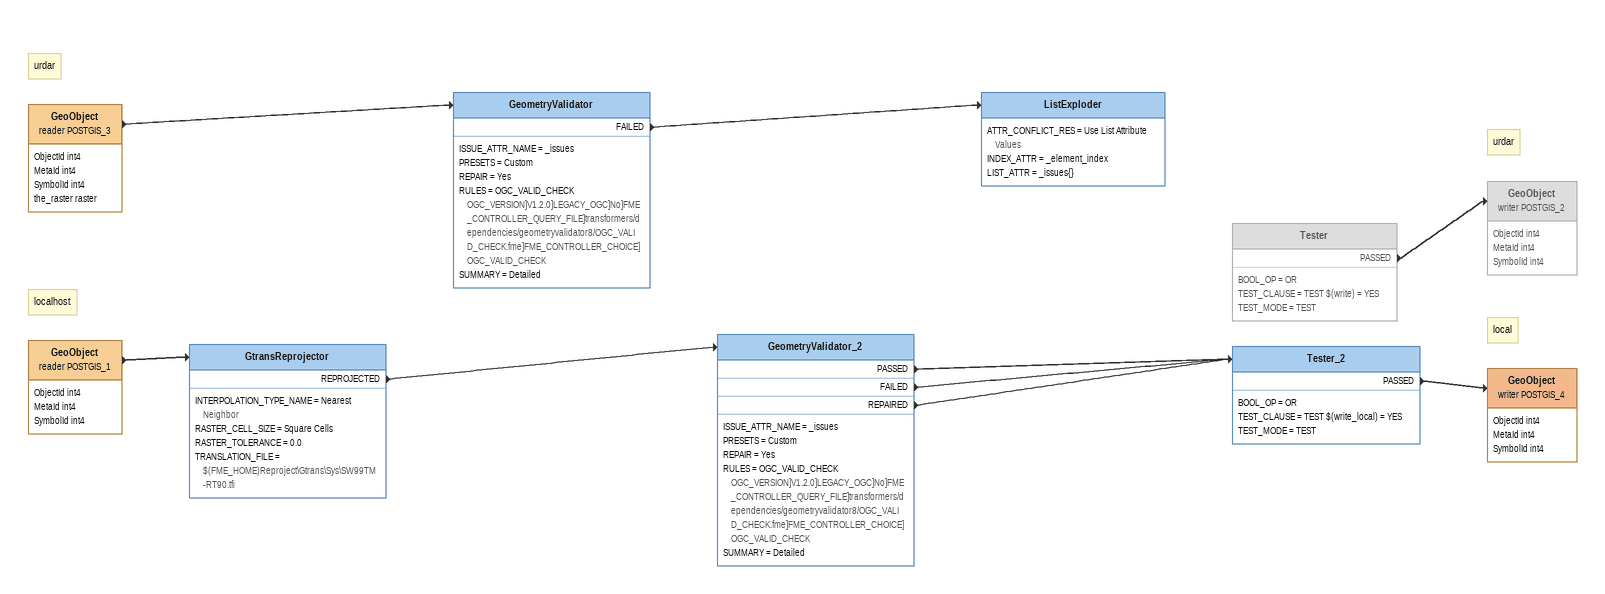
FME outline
Note: localhost
GeoObject (reader POSTGIS_1)
    attributes: ObjectId int4, MetaId int4, SymbolId int4
    -> GtransReprojector
GtransReprojector
    INTERPOLATION_TYPE_NAME = Nearest Neighbor
    RASTER_CELL_SIZE = Square Cells
    RASTER_TOLERANCE = 0.0
    TRANSLATION_FILE = $(FME_HOME)Reproject\Gtrans\Sys\SW99TM-RT90.tfi
    REPROJECTED -> GeometryValidator_2
GeometryValidator_2
    ISSUE_ATTR_NAME = _issues
    PRESETS = Custom
    REPAIR = Yes
    RULES = OGC_VALID_CHECK OGC_VERSION]V1.2.0]LEGACY_OGC]No]FME_CONTROLLER_QUERY_FILE]transformers/dependencies/geometryvalidator8/OGC_VALID_CHECK.fme]FME_CONTROLLER_CHOICE]OGC_VALID_CHECK
    SUMMARY = Detailed
    PASSED -> Tester_2
    FAILED -> Tester_2
    REPAIRED -> Tester_2
Tester_2
    BOOL_OP = OR
    TEST_CLAUSE = TEST $(write_local) = YES
    TEST_MODE = TEST
    PASSED -> GeoObject (writer POSTGIS_4)
Note: local
GeoObject (writer POSTGIS_4)
    attributes: ObjectId int4, MetaId int4, SymbolId int4
Note: urdar
GeoObject (reader POSTGIS_3)
    attributes: ObjectId int4, MetaId int4, SymbolId int4, the_raster raster
    -> GeometryValidator
GeometryValidator
    ISSUE_ATTR_NAME = _issues
    PRESETS = Custom
    REPAIR = Yes
    RULES = OGC_VALID_CHECK OGC_VERSION]V1.2.0]LEGACY_OGC]No]FME_CONTROLLER_QUERY_FILE]transformers/dependencies/geometryvalidator8/OGC_VALID_CHECK.fme]FME_CONTROLLER_CHOICE]OGC_VALID_CHECK
    SUMMARY = Detailed
    FAILED -> ListExploder
ListExploder
    ATTR_CONFLICT_RES = Use List Attribute Values
    INDEX_ATTR = _element_index
    LIST_ATTR = _issues{}
Tester [off]
    BOOL_OP = OR
    TEST_CLAUSE = TEST $(write) = YES
    TEST_MODE = TEST
    PASSED -> GeoObject (writer POSTGIS_2)
Note: urdar
GeoObject (writer POSTGIS_2) [off]
    attributes: ObjectId int4, MetaId int4, SymbolId int4
